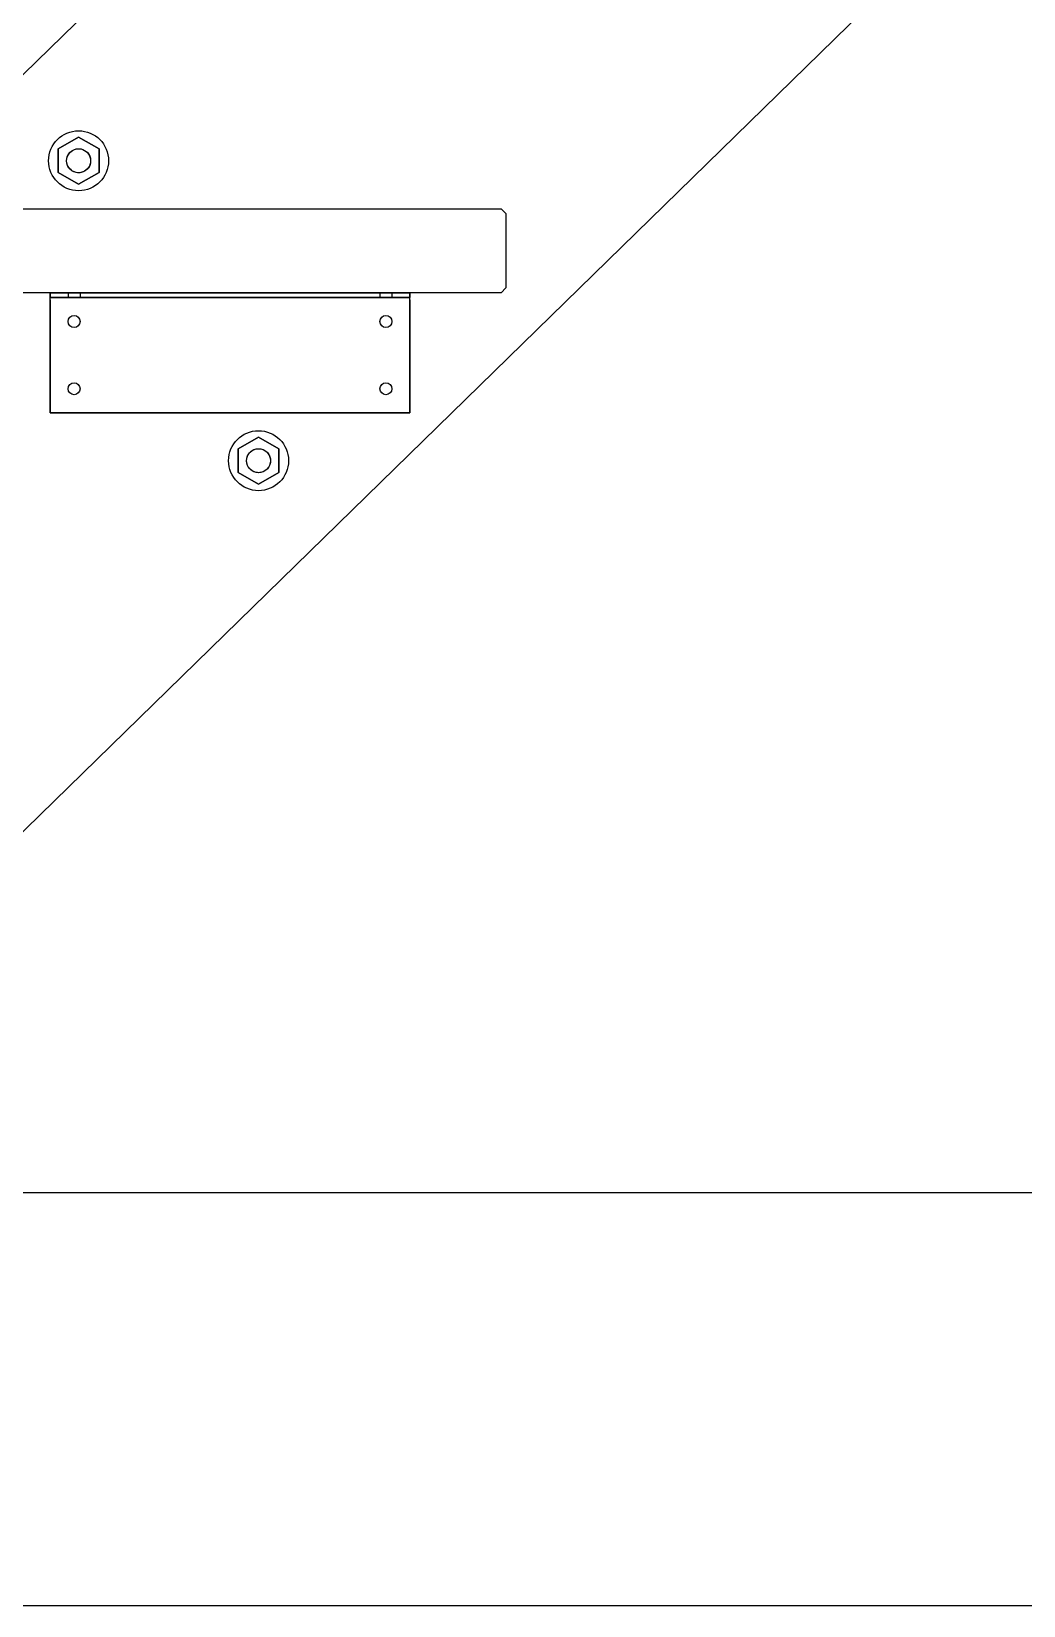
# Model space of a CAD drawing. Extents: x 0 to 2438, y 0 to 2056.
# Drawn here: x 508.7 to 715.5, y 0.1 to 328.1 of the extents above; entities that cross this region are included whole.
import ezdxf

# ---------------------------------------------------------------- set-up
doc = ezdxf.new("R2010")
doc.units = 0
doc.layers.get('0').update_dxf_attribs({"linetype": 'CONTINUOUS'})

msp = doc.modelspace()

# ---------------------------------------------------------------- linework, layer by layer
at = {"color": 253}
for p, q in [((377.575, 192.845), (1132.58, 929.869)), ((377.575, 192.845), (1108.26, 906.134)), ((377.575, 192.845), (1108.26, 906.134)), ((1132.58, 772.16), (429.817, 86.133)), ((1132.58, 772.16), (429.817, 86.133)), ((1132.58, 772.16), (429.817, 86.133)), ((514.272, 303.587), (518.52, 306.042)), ((514.272, 303.587), (518.52, 306.042)), ((514.272, 303.587), (518.52, 306.042)), ((514.272, 303.587), (518.52, 306.042)), ((518.52, 306.042), (514.272, 303.587)), ((522.771, 303.587), (518.52, 306.042)), ((522.771, 303.587), (518.52, 306.042)), ((522.771, 303.587), (518.52, 306.042)), ((522.771, 303.587), (518.52, 306.042)), ((518.52, 306.042), (522.771, 303.587)), ((514.272, 303.587), (514.272, 298.68)), ((514.272, 303.587), (514.272, 298.68)), ((514.272, 303.587), (514.272, 298.68)), ((514.272, 303.587), (514.272, 298.68)), ((514.272, 298.68), (514.272, 303.587)), ((522.771, 303.587), (522.771, 298.68)), ((522.771, 303.587), (522.771, 298.68)), ((522.771, 303.587), (522.771, 298.68)), ((522.771, 303.587), (522.771, 298.68)), ((522.771, 298.68), (522.771, 303.587)), ((518.52, 296.226), (514.272, 298.68)), ((518.52, 296.226), (514.272, 298.68)), ((518.52, 296.226), (514.272, 298.68)), ((518.52, 296.226), (514.272, 298.68)), ((514.272, 298.68), (518.52, 296.226)), ((518.52, 296.226), (522.771, 298.68)), ((518.52, 296.226), (522.771, 298.68)), ((518.52, 296.226), (522.771, 298.68)), ((518.52, 296.226), (522.771, 298.68)), ((522.771, 298.68), (518.52, 296.226)), ((493.575, 291.133), (606.577, 291.133)), ((493.575, 291.133), (606.577, 291.133)), ((606.577, 291.133), (607.575, 290.134)), ((606.577, 291.133), (607.575, 290.134)), ((607.575, 290.134), (607.575, 274.633)), ((607.575, 290.134), (607.575, 274.633)), ((606.577, 273.633), (493.575, 273.633)), ((606.577, 273.633), (493.575, 273.633)), ((587.576, 273.633), (512.576, 273.633)), ((587.576, 273.633), (512.576, 273.633)), ((512.576, 272.133), (512.576, 273.633)), ((512.576, 273.633), (512.576, 272.632)), ((512.576, 273.633), (587.576, 273.633)), ((512.576, 273.633), (587.576, 273.633)), ((512.576, 272.133), (512.576, 273.633)), ((512.576, 273.633), (512.576, 272.632)), ((512.576, 272.133), (512.576, 272.632)), ((587.576, 272.632), (512.576, 272.632)), ((587.576, 272.632), (512.576, 272.632)), ((512.576, 272.133), (512.576, 272.632)), ((512.576, 272.632), (587.576, 272.632)), ((512.576, 272.632), (587.576, 272.632)), ((517.574, 273.633), (516.326, 273.633)), ((516.326, 273.633), (518.827, 273.633)), ((517.574, 273.633), (516.326, 273.633)), ((516.326, 273.633), (518.827, 273.633)), ((518.827, 273.633), (516.326, 273.633)), ((516.326, 273.633), (517.574, 273.633)), ((518.827, 273.633), (516.326, 273.633)), ((516.326, 273.633), (517.574, 273.633)), ((516.326, 273.633), (516.326, 272.632)), ((516.326, 273.633), (516.326, 272.632)), ((516.326, 273.633), (516.326, 272.632)), ((516.326, 273.633), (516.326, 272.632)), ((517.574, 272.632), (516.326, 272.632)), ((516.326, 272.632), (518.827, 272.632)), ((517.574, 272.632), (516.326, 272.632)), ((516.326, 272.632), (518.827, 272.632)), ((518.827, 272.632), (516.326, 272.632)), ((516.326, 272.632), (517.574, 272.632)), ((518.827, 272.632), (516.326, 272.632)), ((516.326, 272.632), (517.574, 272.632)), ((518.827, 273.633), (517.574, 273.633)), ((518.827, 273.633), (517.574, 273.633)), ((517.574, 273.633), (518.827, 273.633)), ((517.574, 273.633), (518.827, 273.633)), ((518.827, 272.632), (517.574, 272.632)), ((518.827, 272.632), (517.574, 272.632)), ((517.574, 272.632), (518.827, 272.632)), ((517.574, 272.632), (518.827, 272.632)), ((518.827, 273.633), (518.827, 272.632)), ((518.827, 273.633), (518.827, 272.632)), ((518.827, 273.633), (518.827, 272.632)), ((518.827, 273.633), (518.827, 272.632)), ((582.577, 273.633), (581.325, 273.633)), ((581.325, 273.633), (583.826, 273.633)), ((582.577, 273.633), (581.325, 273.633)), ((581.325, 273.633), (583.826, 273.633)), ((583.826, 273.633), (581.325, 273.633)), ((581.325, 273.633), (582.577, 273.633)), ((583.826, 273.633), (581.325, 273.633)), ((581.325, 273.633), (582.577, 273.633)), ((581.325, 273.633), (581.325, 272.632)), ((581.325, 273.633), (581.325, 272.632)), ((581.325, 273.633), (581.325, 272.632)), ((581.325, 273.633), (581.325, 272.632)), ((582.577, 272.632), (581.325, 272.632)), ((581.325, 272.632), (583.826, 272.632)), ((582.577, 272.632), (581.325, 272.632)), ((581.325, 272.632), (583.826, 272.632)), ((583.826, 272.632), (581.325, 272.632)), ((581.325, 272.632), (582.577, 272.632)), ((583.826, 272.632), (581.325, 272.632)), ((581.325, 272.632), (582.577, 272.632)), ((583.826, 273.633), (582.577, 273.633)), ((583.826, 273.633), (582.577, 273.633)), ((582.577, 273.633), (583.826, 273.633)), ((582.577, 273.633), (583.826, 273.633)), ((583.826, 272.632), (582.577, 272.632)), ((583.826, 272.632), (582.577, 272.632)), ((582.577, 272.632), (583.826, 272.632)), ((582.577, 272.632), (583.826, 272.632)), ((583.826, 273.633), (583.826, 272.632)), ((583.826, 273.633), (583.826, 272.632)), ((583.826, 273.633), (583.826, 272.632)), ((583.826, 273.633), (583.826, 272.632)), ((587.576, 272.133), (587.576, 273.633)), ((587.576, 273.633), (587.576, 272.632)), ((587.576, 272.133), (587.576, 273.633)), ((587.576, 273.633), (587.576, 272.632)), ((587.576, 272.133), (587.576, 272.632)), ((587.576, 272.133), (587.576, 272.632)), ((607.575, 274.633), (606.577, 273.633)), ((607.575, 274.633), (606.577, 273.633)), ((512.576, 272.133), (512.576, 248.632)), ((512.576, 248.632), (512.576, 272.133)), ((512.576, 272.133), (512.576, 248.632)), ((512.576, 248.632), (512.576, 272.133)), ((587.576, 272.133), (587.576, 248.632)), ((587.576, 248.632), (587.576, 272.133)), ((587.576, 272.133), (587.576, 248.632)), ((587.576, 248.632), (587.576, 272.133)), ((587.576, 248.632), (512.576, 248.632)), ((587.576, 248.632), (512.576, 248.632)), ((512.576, 248.632), (587.576, 248.632)), ((512.576, 248.632), (587.576, 248.632)), ((551.769, 241.087), (556.02, 243.541)), ((551.769, 241.087), (556.02, 243.541)), ((551.769, 241.087), (556.02, 243.541)), ((551.769, 241.087), (556.02, 243.541)), ((556.02, 243.541), (551.769, 241.087)), ((560.271, 241.087), (556.02, 243.541)), ((560.271, 241.087), (556.02, 243.541)), ((560.271, 241.087), (556.02, 243.541)), ((560.271, 241.087), (556.02, 243.541)), ((556.02, 243.541), (560.271, 241.087)), ((551.769, 241.087), (551.769, 236.18)), ((551.769, 241.087), (551.769, 236.18)), ((551.769, 241.087), (551.769, 236.18)), ((551.769, 241.087), (551.769, 236.18)), ((551.769, 236.18), (551.769, 241.087)), ((560.271, 241.087), (560.271, 236.18)), ((560.271, 241.087), (560.271, 236.18)), ((560.271, 241.087), (560.271, 236.18)), ((560.271, 241.087), (560.271, 236.18)), ((560.271, 236.18), (560.271, 241.087)), ((556.02, 233.726), (551.769, 236.18)), ((556.02, 233.726), (551.769, 236.18)), ((556.02, 233.726), (551.769, 236.18)), ((556.02, 233.726), (551.769, 236.18)), ((551.769, 236.18), (556.02, 233.726)), ((556.02, 233.726), (560.271, 236.18)), ((556.02, 233.726), (560.271, 236.18)), ((556.02, 233.726), (560.271, 236.18)), ((556.02, 233.726), (560.271, 236.18)), ((560.271, 236.18), (556.02, 233.726)), ((0.076, 86.133), (2437.57, 86.133)), ((0.076, 0.076), (2437.57, 0.076))]:
    msp.add_line(p, q, dxfattribs=at)
for points in [[(512.272, 301.133), (512.272, 304.585), (515.07, 307.382), (518.52, 307.382)], [(512.272, 301.133), (512.272, 304.585), (515.07, 307.382), (518.52, 307.382)], [(512.272, 301.133), (512.272, 304.585), (515.07, 307.382), (518.52, 307.382)], [(512.272, 301.133), (512.272, 304.585), (515.07, 307.382), (518.52, 307.382)], [(512.272, 301.133), (512.272, 304.585), (515.07, 307.382), (518.52, 307.382)], [(512.272, 301.133), (512.272, 304.585), (515.07, 307.382), (518.52, 307.382)], [(512.272, 301.133), (512.272, 304.585), (515.07, 307.382), (518.52, 307.382)], [(518.52, 307.382), (521.974, 307.382), (524.771, 304.585), (524.771, 301.133)], [(518.52, 307.382), (521.974, 307.382), (524.771, 304.585), (524.771, 301.133)], [(518.52, 307.382), (521.974, 307.382), (524.771, 304.585), (524.771, 301.133)], [(518.52, 307.382), (521.974, 307.382), (524.771, 304.585), (524.771, 301.133)], [(518.52, 307.382), (521.974, 307.382), (524.771, 304.585), (524.771, 301.133)], [(518.52, 307.382), (521.974, 307.382), (524.771, 304.585), (524.771, 301.133)], [(518.52, 307.382), (521.974, 307.382), (524.771, 304.585), (524.771, 301.133)], [(516.156, 300.321), (515.976, 300.848), (515.976, 301.42), (516.156, 301.946)], [(516.022, 301.133), (516.022, 302.514), (517.14, 303.633), (518.52, 303.633)], [(516.022, 301.133), (516.022, 302.514), (517.14, 303.633), (518.52, 303.633)], [(516.022, 301.133), (516.022, 302.514), (517.14, 303.633), (518.52, 303.633)], [(516.022, 301.133), (516.022, 302.514), (517.14, 303.633), (518.52, 303.633)], [(516.022, 301.133), (516.022, 302.514), (517.14, 303.633), (518.52, 303.633)], [(516.022, 301.133), (516.022, 302.514), (517.14, 303.633), (518.52, 303.633)], [(516.022, 301.133), (516.022, 302.514), (517.14, 303.633), (518.52, 303.633)], [(516.022, 301.133), (516.022, 302.514), (517.14, 303.633), (518.52, 303.633)], [(516.022, 301.133), (516.022, 302.514), (517.14, 303.633), (518.52, 303.633)], [(516.022, 301.133), (516.022, 302.514), (517.14, 303.633), (518.52, 303.633)], [(516.022, 301.133), (516.022, 302.514), (517.14, 303.633), (518.52, 303.633)], [(516.022, 301.133), (516.022, 302.514), (517.14, 303.633), (518.52, 303.633)], [(516.022, 301.133), (516.022, 302.514), (517.14, 303.633), (518.52, 303.633)], [(516.022, 301.133), (516.022, 302.514), (517.14, 303.633), (518.52, 303.633)], [(516.022, 301.133), (516.022, 302.514), (517.14, 303.633), (518.52, 303.633)], [(516.022, 301.133), (516.022, 302.514), (517.14, 303.633), (518.52, 303.633)], [(516.022, 301.133), (516.022, 302.514), (517.14, 303.633), (518.52, 303.633)], [(516.022, 301.133), (516.022, 302.514), (517.14, 303.633), (518.52, 303.633)], [(516.156, 301.946), (516.262, 302.25), (516.424, 302.532), (516.636, 302.776)], [(516.636, 302.776), (517.003, 303.195), (517.497, 303.481), (518.04, 303.587)], [(518.04, 303.587), (518.358, 303.649), (518.686, 303.649), (519, 303.587)], [(518.52, 303.633), (519.903, 303.633), (521.021, 302.514), (521.021, 301.133)], [(518.52, 303.633), (519.903, 303.633), (521.021, 302.514), (521.021, 301.133)], [(518.52, 303.633), (519.903, 303.633), (521.021, 302.514), (521.021, 301.133)], [(518.52, 303.633), (519.903, 303.633), (521.021, 302.514), (521.021, 301.133)], [(518.52, 303.633), (519.903, 303.633), (521.021, 302.514), (521.021, 301.133)], [(518.52, 303.633), (519.903, 303.633), (521.021, 302.514), (521.021, 301.133)], [(518.52, 303.633), (519.903, 303.633), (521.021, 302.514), (521.021, 301.133)], [(518.52, 303.633), (519.903, 303.633), (521.021, 302.514), (521.021, 301.133)], [(518.52, 303.633), (519.903, 303.633), (521.021, 302.514), (521.021, 301.133)], [(518.52, 303.633), (519.903, 303.633), (521.021, 302.514), (521.021, 301.133)], [(518.52, 303.633), (519.903, 303.633), (521.021, 302.514), (521.021, 301.133)], [(518.52, 303.633), (519.903, 303.633), (521.021, 302.514), (521.021, 301.133)], [(518.52, 303.633), (519.903, 303.633), (521.021, 302.514), (521.021, 301.133)], [(518.52, 303.633), (519.903, 303.633), (521.021, 302.514), (521.021, 301.133)], [(518.52, 303.633), (519.903, 303.633), (521.021, 302.514), (521.021, 301.133)], [(518.52, 303.633), (519.903, 303.633), (521.021, 302.514), (521.021, 301.133)], [(518.52, 303.633), (519.903, 303.633), (521.021, 302.514), (521.021, 301.133)], [(518.52, 303.633), (519.903, 303.633), (521.021, 302.514), (521.021, 301.133)], [(519, 303.587), (519.546, 303.481), (520.04, 303.195), (520.407, 302.776)], [(520.407, 302.776), (520.619, 302.532), (520.781, 302.25), (520.883, 301.946)], [(520.883, 301.946), (520.975, 301.684), (521.021, 301.41), (521.021, 301.133)], [(518.52, 294.884), (515.07, 294.884), (512.272, 297.682), (512.272, 301.133)], [(518.52, 294.884), (515.07, 294.884), (512.272, 297.682), (512.272, 301.133)], [(518.52, 294.884), (515.07, 294.884), (512.272, 297.682), (512.272, 301.133)], [(518.52, 294.884), (515.07, 294.884), (512.272, 297.682), (512.272, 301.133)], [(518.52, 294.884), (515.07, 294.884), (512.272, 297.682), (512.272, 301.133)], [(518.52, 294.884), (515.07, 294.884), (512.272, 297.682), (512.272, 301.133)], [(518.52, 294.884), (515.07, 294.884), (512.272, 297.682), (512.272, 301.133)], [(518.52, 298.633), (517.14, 298.633), (516.022, 299.754), (516.022, 301.133)], [(518.52, 298.633), (517.14, 298.633), (516.022, 299.754), (516.022, 301.133)], [(518.52, 298.633), (517.14, 298.633), (516.022, 299.754), (516.022, 301.133)], [(518.52, 298.633), (517.14, 298.633), (516.022, 299.754), (516.022, 301.133)], [(518.52, 298.633), (517.14, 298.633), (516.022, 299.754), (516.022, 301.133)], [(518.52, 298.633), (517.14, 298.633), (516.022, 299.754), (516.022, 301.133)], [(518.52, 298.633), (517.14, 298.633), (516.022, 299.754), (516.022, 301.133)], [(518.52, 298.633), (517.14, 298.633), (516.022, 299.754), (516.022, 301.133)], [(518.52, 298.633), (517.14, 298.633), (516.022, 299.754), (516.022, 301.133)], [(518.52, 298.633), (517.14, 298.633), (516.022, 299.754), (516.022, 301.133)], [(518.52, 298.633), (517.14, 298.633), (516.022, 299.754), (516.022, 301.133)], [(518.52, 298.633), (517.14, 298.633), (516.022, 299.754), (516.022, 301.133)], [(518.52, 298.633), (517.14, 298.633), (516.022, 299.754), (516.022, 301.133)], [(518.52, 298.633), (517.14, 298.633), (516.022, 299.754), (516.022, 301.133)], [(518.52, 298.633), (517.14, 298.633), (516.022, 299.754), (516.022, 301.133)], [(518.52, 298.633), (517.14, 298.633), (516.022, 299.754), (516.022, 301.133)], [(518.52, 298.633), (517.14, 298.633), (516.022, 299.754), (516.022, 301.133)], [(518.52, 298.633), (517.14, 298.633), (516.022, 299.754), (516.022, 301.133)], [(516.636, 299.492), (516.424, 299.736), (516.262, 300.016), (516.156, 300.321)], [(518.04, 298.68), (517.497, 298.786), (517.003, 299.072), (516.636, 299.492)], [(519, 298.68), (518.686, 298.618), (518.358, 298.618), (518.04, 298.68)], [(521.021, 301.133), (521.021, 299.754), (519.903, 298.633), (518.52, 298.633)], [(521.021, 301.133), (521.021, 299.754), (519.903, 298.633), (518.52, 298.633)], [(521.021, 301.133), (521.021, 299.754), (519.903, 298.633), (518.52, 298.633)], [(521.021, 301.133), (521.021, 299.754), (519.903, 298.633), (518.52, 298.633)], [(524.771, 301.133), (524.771, 297.682), (521.974, 294.884), (518.52, 294.884)], [(521.021, 301.133), (521.021, 299.754), (519.903, 298.633), (518.52, 298.633)], [(521.021, 301.133), (521.021, 299.754), (519.903, 298.633), (518.52, 298.633)], [(521.021, 301.133), (521.021, 299.754), (519.903, 298.633), (518.52, 298.633)], [(521.021, 301.133), (521.021, 299.754), (519.903, 298.633), (518.52, 298.633)], [(521.021, 301.133), (521.021, 299.754), (519.903, 298.633), (518.52, 298.633)], [(521.021, 301.133), (521.021, 299.754), (519.903, 298.633), (518.52, 298.633)], [(524.771, 301.133), (524.771, 297.682), (521.974, 294.884), (518.52, 294.884)], [(524.771, 301.133), (524.771, 297.682), (521.974, 294.884), (518.52, 294.884)], [(521.021, 301.133), (521.021, 299.754), (519.903, 298.633), (518.52, 298.633)], [(521.021, 301.133), (521.021, 299.754), (519.903, 298.633), (518.52, 298.633)], [(524.771, 301.133), (524.771, 297.682), (521.974, 294.884), (518.52, 294.884)], [(524.771, 301.133), (524.771, 297.682), (521.974, 294.884), (518.52, 294.884)], [(521.021, 301.133), (521.021, 299.754), (519.903, 298.633), (518.52, 298.633)], [(521.021, 301.133), (521.021, 299.754), (519.903, 298.633), (518.52, 298.633)], [(524.771, 301.133), (524.771, 297.682), (521.974, 294.884), (518.52, 294.884)], [(524.771, 301.133), (524.771, 297.682), (521.974, 294.884), (518.52, 294.884)], [(521.021, 301.133), (521.021, 299.754), (519.903, 298.633), (518.52, 298.633)], [(521.021, 301.133), (521.021, 299.754), (519.903, 298.633), (518.52, 298.633)], [(521.021, 301.133), (521.021, 299.754), (519.903, 298.633), (518.52, 298.633)], [(521.021, 301.133), (521.021, 299.754), (519.903, 298.633), (518.52, 298.633)], [(520.407, 299.492), (520.04, 299.072), (519.546, 298.786), (519, 298.68)], [(520.883, 300.321), (520.781, 300.016), (520.619, 299.736), (520.407, 299.492)], [(521.021, 301.133), (521.021, 300.857), (520.975, 300.583), (520.883, 300.321)], [(516.326, 267.633), (516.326, 268.325), (516.886, 268.883), (517.574, 268.883)], [(516.326, 267.633), (516.326, 268.325), (516.886, 268.883), (517.574, 268.883)], [(516.326, 267.633), (516.326, 268.325), (516.886, 268.883), (517.574, 268.883)], [(516.326, 267.633), (516.326, 268.325), (516.886, 268.883), (517.574, 268.883)], [(517.574, 266.383), (516.886, 266.383), (516.326, 266.943), (516.326, 267.633)], [(517.574, 266.383), (516.886, 266.383), (516.326, 266.943), (516.326, 267.633)], [(517.574, 266.383), (516.886, 266.383), (516.326, 266.943), (516.326, 267.633)], [(517.574, 266.383), (516.886, 266.383), (516.326, 266.943), (516.326, 267.633)], [(517.574, 268.883), (518.266, 268.883), (518.827, 268.325), (518.827, 267.633)], [(517.574, 268.883), (518.266, 268.883), (518.827, 268.325), (518.827, 267.633)], [(517.574, 268.883), (518.266, 268.883), (518.827, 268.325), (518.827, 267.633)], [(517.574, 268.883), (518.266, 268.883), (518.827, 268.325), (518.827, 267.633)], [(518.827, 267.633), (518.827, 266.943), (518.266, 266.383), (517.574, 266.383)], [(518.827, 267.633), (518.827, 266.943), (518.266, 266.383), (517.574, 266.383)], [(518.827, 267.633), (518.827, 266.943), (518.266, 266.383), (517.574, 266.383)], [(518.827, 267.633), (518.827, 266.943), (518.266, 266.383), (517.574, 266.383)], [(581.325, 267.633), (581.325, 268.325), (581.886, 268.883), (582.577, 268.883)], [(581.325, 267.633), (581.325, 268.325), (581.886, 268.883), (582.577, 268.883)], [(581.325, 267.633), (581.325, 268.325), (581.886, 268.883), (582.577, 268.883)], [(581.325, 267.633), (581.325, 268.325), (581.886, 268.883), (582.577, 268.883)], [(582.577, 266.383), (581.886, 266.383), (581.325, 266.943), (581.325, 267.633)], [(582.577, 266.383), (581.886, 266.383), (581.325, 266.943), (581.325, 267.633)], [(582.577, 266.383), (581.886, 266.383), (581.325, 266.943), (581.325, 267.633)], [(582.577, 266.383), (581.886, 266.383), (581.325, 266.943), (581.325, 267.633)], [(582.577, 268.883), (583.265, 268.883), (583.826, 268.325), (583.826, 267.633)], [(582.577, 268.883), (583.265, 268.883), (583.826, 268.325), (583.826, 267.633)], [(582.577, 268.883), (583.265, 268.883), (583.826, 268.325), (583.826, 267.633)], [(582.577, 268.883), (583.265, 268.883), (583.826, 268.325), (583.826, 267.633)], [(583.826, 267.633), (583.826, 266.943), (583.265, 266.383), (582.577, 266.383)], [(583.826, 267.633), (583.826, 266.943), (583.265, 266.383), (582.577, 266.383)], [(583.826, 267.633), (583.826, 266.943), (583.265, 266.383), (582.577, 266.383)], [(583.826, 267.633), (583.826, 266.943), (583.265, 266.383), (582.577, 266.383)], [(516.326, 253.633), (516.326, 254.324), (516.886, 254.883), (517.574, 254.883)], [(516.326, 253.633), (516.326, 254.324), (516.886, 254.883), (517.574, 254.883)], [(516.326, 253.633), (516.326, 254.324), (516.886, 254.883), (517.574, 254.883)], [(516.326, 253.633), (516.326, 254.324), (516.886, 254.883), (517.574, 254.883)], [(517.574, 252.384), (516.886, 252.384), (516.326, 252.943), (516.326, 253.633)], [(517.574, 252.384), (516.886, 252.384), (516.326, 252.943), (516.326, 253.633)], [(517.574, 252.384), (516.886, 252.384), (516.326, 252.943), (516.326, 253.633)], [(517.574, 252.384), (516.886, 252.384), (516.326, 252.943), (516.326, 253.633)], [(517.574, 254.883), (518.266, 254.883), (518.827, 254.324), (518.827, 253.633)], [(517.574, 254.883), (518.266, 254.883), (518.827, 254.324), (518.827, 253.633)], [(517.574, 254.883), (518.266, 254.883), (518.827, 254.324), (518.827, 253.633)], [(517.574, 254.883), (518.266, 254.883), (518.827, 254.324), (518.827, 253.633)], [(518.827, 253.633), (518.827, 252.943), (518.266, 252.384), (517.574, 252.384)], [(518.827, 253.633), (518.827, 252.943), (518.266, 252.384), (517.574, 252.384)], [(518.827, 253.633), (518.827, 252.943), (518.266, 252.384), (517.574, 252.384)], [(518.827, 253.633), (518.827, 252.943), (518.266, 252.384), (517.574, 252.384)], [(581.325, 253.633), (581.325, 254.324), (581.886, 254.883), (582.577, 254.883)], [(581.325, 253.633), (581.325, 254.324), (581.886, 254.883), (582.577, 254.883)], [(581.325, 253.633), (581.325, 254.324), (581.886, 254.883), (582.577, 254.883)], [(581.325, 253.633), (581.325, 254.324), (581.886, 254.883), (582.577, 254.883)], [(582.577, 252.384), (581.886, 252.384), (581.325, 252.943), (581.325, 253.633)], [(582.577, 252.384), (581.886, 252.384), (581.325, 252.943), (581.325, 253.633)], [(582.577, 252.384), (581.886, 252.384), (581.325, 252.943), (581.325, 253.633)], [(582.577, 252.384), (581.886, 252.384), (581.325, 252.943), (581.325, 253.633)], [(582.577, 254.883), (583.265, 254.883), (583.826, 254.324), (583.826, 253.633)], [(582.577, 254.883), (583.265, 254.883), (583.826, 254.324), (583.826, 253.633)], [(582.577, 254.883), (583.265, 254.883), (583.826, 254.324), (583.826, 253.633)], [(582.577, 254.883), (583.265, 254.883), (583.826, 254.324), (583.826, 253.633)], [(583.826, 253.633), (583.826, 252.943), (583.265, 252.384), (582.577, 252.384)], [(583.826, 253.633), (583.826, 252.943), (583.265, 252.384), (582.577, 252.384)], [(583.826, 253.633), (583.826, 252.943), (583.265, 252.384), (582.577, 252.384)], [(583.826, 253.633), (583.826, 252.943), (583.265, 252.384), (582.577, 252.384)], [(549.772, 238.633), (549.772, 242.086), (552.57, 244.883), (556.02, 244.883)], [(549.772, 238.633), (549.772, 242.086), (552.57, 244.883), (556.02, 244.883)], [(549.772, 238.633), (549.772, 242.086), (552.57, 244.883), (556.02, 244.883)], [(549.772, 238.633), (549.772, 242.086), (552.57, 244.883), (556.02, 244.883)], [(549.772, 238.633), (549.772, 242.086), (552.57, 244.883), (556.02, 244.883)], [(549.772, 238.633), (549.772, 242.086), (552.57, 244.883), (556.02, 244.883)], [(549.772, 238.633), (549.772, 242.086), (552.57, 244.883), (556.02, 244.883)], [(556.02, 244.883), (559.474, 244.883), (562.271, 242.086), (562.271, 238.633)], [(556.02, 244.883), (559.474, 244.883), (562.271, 242.086), (562.271, 238.633)], [(556.02, 244.883), (559.474, 244.883), (562.271, 242.086), (562.271, 238.633)], [(556.02, 244.883), (559.474, 244.883), (562.271, 242.086), (562.271, 238.633)], [(556.02, 244.883), (559.474, 244.883), (562.271, 242.086), (562.271, 238.633)], [(556.02, 244.883), (559.474, 244.883), (562.271, 242.086), (562.271, 238.633)], [(556.02, 244.883), (559.474, 244.883), (562.271, 242.086), (562.271, 238.633)], [(553.657, 237.821), (553.477, 238.348), (553.477, 238.919), (553.657, 239.446)], [(553.522, 238.633), (553.522, 240.014), (554.641, 241.133), (556.02, 241.133)], [(553.522, 238.633), (553.522, 240.014), (554.641, 241.133), (556.02, 241.133)], [(553.522, 238.633), (553.522, 240.014), (554.641, 241.133), (556.02, 241.133)], [(553.522, 238.633), (553.522, 240.014), (554.641, 241.133), (556.02, 241.133)], [(553.522, 238.633), (553.522, 240.014), (554.641, 241.133), (556.02, 241.133)], [(553.522, 238.633), (553.522, 240.014), (554.641, 241.133), (556.02, 241.133)], [(553.522, 238.633), (553.522, 240.014), (554.641, 241.133), (556.02, 241.133)], [(553.522, 238.633), (553.522, 240.014), (554.641, 241.133), (556.02, 241.133)], [(553.522, 238.633), (553.522, 240.014), (554.641, 241.133), (556.02, 241.133)], [(553.522, 238.633), (553.522, 240.014), (554.641, 241.133), (556.02, 241.133)], [(553.522, 238.633), (553.522, 240.014), (554.641, 241.133), (556.02, 241.133)], [(553.522, 238.633), (553.522, 240.014), (554.641, 241.133), (556.02, 241.133)], [(553.522, 238.633), (553.522, 240.014), (554.641, 241.133), (556.02, 241.133)], [(553.522, 238.633), (553.522, 240.014), (554.641, 241.133), (556.02, 241.133)], [(553.522, 238.633), (553.522, 240.014), (554.641, 241.133), (556.02, 241.133)], [(553.522, 238.633), (553.522, 240.014), (554.641, 241.133), (556.02, 241.133)], [(553.522, 238.633), (553.522, 240.014), (554.641, 241.133), (556.02, 241.133)], [(553.522, 238.633), (553.522, 240.014), (554.641, 241.133), (556.02, 241.133)], [(553.657, 239.446), (553.759, 239.75), (553.925, 240.032), (554.136, 240.275)], [(554.136, 240.275), (554.5, 240.695), (554.997, 240.982), (555.544, 241.087)], [(555.544, 241.087), (555.858, 241.148), (556.186, 241.148), (556.5, 241.087)], [(556.02, 241.133), (557.403, 241.133), (558.521, 240.014), (558.521, 238.633)], [(556.02, 241.133), (557.403, 241.133), (558.521, 240.014), (558.521, 238.633)], [(556.02, 241.133), (557.403, 241.133), (558.521, 240.014), (558.521, 238.633)], [(556.02, 241.133), (557.403, 241.133), (558.521, 240.014), (558.521, 238.633)], [(556.02, 241.133), (557.403, 241.133), (558.521, 240.014), (558.521, 238.633)], [(556.02, 241.133), (557.403, 241.133), (558.521, 240.014), (558.521, 238.633)], [(556.02, 241.133), (557.403, 241.133), (558.521, 240.014), (558.521, 238.633)], [(556.02, 241.133), (557.403, 241.133), (558.521, 240.014), (558.521, 238.633)], [(556.02, 241.133), (557.403, 241.133), (558.521, 240.014), (558.521, 238.633)], [(556.02, 241.133), (557.403, 241.133), (558.521, 240.014), (558.521, 238.633)], [(556.02, 241.133), (557.403, 241.133), (558.521, 240.014), (558.521, 238.633)], [(556.02, 241.133), (557.403, 241.133), (558.521, 240.014), (558.521, 238.633)], [(556.02, 241.133), (557.403, 241.133), (558.521, 240.014), (558.521, 238.633)], [(556.02, 241.133), (557.403, 241.133), (558.521, 240.014), (558.521, 238.633)], [(556.02, 241.133), (557.403, 241.133), (558.521, 240.014), (558.521, 238.633)], [(556.02, 241.133), (557.403, 241.133), (558.521, 240.014), (558.521, 238.633)], [(556.02, 241.133), (557.403, 241.133), (558.521, 240.014), (558.521, 238.633)], [(556.02, 241.133), (557.403, 241.133), (558.521, 240.014), (558.521, 238.633)], [(556.5, 241.087), (557.047, 240.982), (557.541, 240.695), (557.907, 240.275)], [(557.907, 240.275), (558.119, 240.032), (558.281, 239.75), (558.384, 239.446)], [(558.384, 239.446), (558.475, 239.185), (558.521, 238.911), (558.521, 238.633)], [(556.02, 232.383), (552.57, 232.383), (549.772, 235.181), (549.772, 238.633)], [(556.02, 232.383), (552.57, 232.383), (549.772, 235.181), (549.772, 238.633)], [(556.02, 232.383), (552.57, 232.383), (549.772, 235.181), (549.772, 238.633)], [(556.02, 232.383), (552.57, 232.383), (549.772, 235.181), (549.772, 238.633)], [(556.02, 232.383), (552.57, 232.383), (549.772, 235.181), (549.772, 238.633)], [(556.02, 232.383), (552.57, 232.383), (549.772, 235.181), (549.772, 238.633)], [(556.02, 232.383), (552.57, 232.383), (549.772, 235.181), (549.772, 238.633)], [(556.02, 236.134), (554.641, 236.134), (553.522, 237.253), (553.522, 238.633)], [(556.02, 236.134), (554.641, 236.134), (553.522, 237.253), (553.522, 238.633)], [(556.02, 236.134), (554.641, 236.134), (553.522, 237.253), (553.522, 238.633)], [(556.02, 236.134), (554.641, 236.134), (553.522, 237.253), (553.522, 238.633)], [(556.02, 236.134), (554.641, 236.134), (553.522, 237.253), (553.522, 238.633)], [(556.02, 236.134), (554.641, 236.134), (553.522, 237.253), (553.522, 238.633)], [(556.02, 236.134), (554.641, 236.134), (553.522, 237.253), (553.522, 238.633)], [(556.02, 236.134), (554.641, 236.134), (553.522, 237.253), (553.522, 238.633)], [(556.02, 236.134), (554.641, 236.134), (553.522, 237.253), (553.522, 238.633)], [(556.02, 236.134), (554.641, 236.134), (553.522, 237.253), (553.522, 238.633)], [(556.02, 236.134), (554.641, 236.134), (553.522, 237.253), (553.522, 238.633)], [(556.02, 236.134), (554.641, 236.134), (553.522, 237.253), (553.522, 238.633)], [(556.02, 236.134), (554.641, 236.134), (553.522, 237.253), (553.522, 238.633)], [(556.02, 236.134), (554.641, 236.134), (553.522, 237.253), (553.522, 238.633)], [(556.02, 236.134), (554.641, 236.134), (553.522, 237.253), (553.522, 238.633)], [(556.02, 236.134), (554.641, 236.134), (553.522, 237.253), (553.522, 238.633)], [(556.02, 236.134), (554.641, 236.134), (553.522, 237.253), (553.522, 238.633)], [(556.02, 236.134), (554.641, 236.134), (553.522, 237.253), (553.522, 238.633)], [(554.136, 236.992), (553.925, 237.235), (553.759, 237.516), (553.657, 237.821)], [(555.544, 236.18), (554.997, 236.287), (554.5, 236.572), (554.136, 236.992)], [(556.5, 236.18), (556.186, 236.119), (555.858, 236.119), (555.544, 236.18)], [(558.521, 238.633), (558.521, 237.253), (557.403, 236.134), (556.02, 236.134)], [(558.521, 238.633), (558.521, 237.253), (557.403, 236.134), (556.02, 236.134)], [(558.521, 238.633), (558.521, 237.253), (557.403, 236.134), (556.02, 236.134)], [(558.521, 238.633), (558.521, 237.253), (557.403, 236.134), (556.02, 236.134)], [(562.271, 238.633), (562.271, 235.181), (559.474, 232.383), (556.02, 232.383)], [(558.521, 238.633), (558.521, 237.253), (557.403, 236.134), (556.02, 236.134)], [(558.521, 238.633), (558.521, 237.253), (557.403, 236.134), (556.02, 236.134)], [(558.521, 238.633), (558.521, 237.253), (557.403, 236.134), (556.02, 236.134)], [(558.521, 238.633), (558.521, 237.253), (557.403, 236.134), (556.02, 236.134)], [(558.521, 238.633), (558.521, 237.253), (557.403, 236.134), (556.02, 236.134)], [(558.521, 238.633), (558.521, 237.253), (557.403, 236.134), (556.02, 236.134)], [(562.271, 238.633), (562.271, 235.181), (559.474, 232.383), (556.02, 232.383)], [(562.271, 238.633), (562.271, 235.181), (559.474, 232.383), (556.02, 232.383)], [(558.521, 238.633), (558.521, 237.253), (557.403, 236.134), (556.02, 236.134)], [(558.521, 238.633), (558.521, 237.253), (557.403, 236.134), (556.02, 236.134)], [(562.271, 238.633), (562.271, 235.181), (559.474, 232.383), (556.02, 232.383)], [(562.271, 238.633), (562.271, 235.181), (559.474, 232.383), (556.02, 232.383)], [(558.521, 238.633), (558.521, 237.253), (557.403, 236.134), (556.02, 236.134)], [(558.521, 238.633), (558.521, 237.253), (557.403, 236.134), (556.02, 236.134)], [(562.271, 238.633), (562.271, 235.181), (559.474, 232.383), (556.02, 232.383)], [(562.271, 238.633), (562.271, 235.181), (559.474, 232.383), (556.02, 232.383)], [(558.521, 238.633), (558.521, 237.253), (557.403, 236.134), (556.02, 236.134)], [(558.521, 238.633), (558.521, 237.253), (557.403, 236.134), (556.02, 236.134)], [(558.521, 238.633), (558.521, 237.253), (557.403, 236.134), (556.02, 236.134)], [(558.521, 238.633), (558.521, 237.253), (557.403, 236.134), (556.02, 236.134)], [(557.907, 236.992), (557.541, 236.572), (557.047, 236.287), (556.5, 236.18)], [(558.384, 237.821), (558.281, 237.516), (558.119, 237.235), (557.907, 236.992)], [(558.521, 238.633), (558.521, 238.356), (558.475, 238.084), (558.384, 237.821)]]:
    msp.add_open_spline(points, degree=3, dxfattribs=at)

doc.saveas('drawing.dxf')
